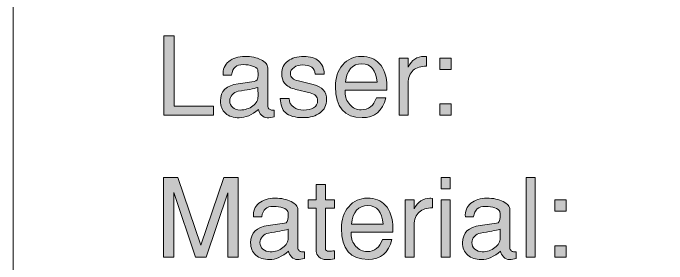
# Model space of a CAD drawing. Header units: inches. Extents: x 2 to 12.3, y -3 to -0.4.
# Drawn here: x 8.31 to 9.31, y -2.74 to -2.357 of the extents above; entities that cross this region are included whole.
import ezdxf

# ---------------------------------------------------------------- set-up
doc = ezdxf.new("R2010")
doc.units = ezdxf.units.IN
doc.header["$MEASUREMENT"] = 0
doc.layers.add('Layer 1', color=7, linetype='Continuous')

# ---------------------------------------------------------------- blocks, each defined once
blk = doc.blocks.new('block 3')
at = {"layer": 'Layer 1', "color": 7, "lineweight": 5, "true_color": 0xffffff}
blk.add_lwpolyline([(10.12031, -2.06132), (10.09715, -1.79446), (10.21175, -1.79446), (10.21175, -1.70011), (8.31017, -1.70011), (8.31017, -3.01299), (10.21175, -3.01299), (10.21175, -2.65177), (10.40857, -2.65177), (10.40857, -3.01299), (12.31017, -3.01299), (12.31017, -1.70011), (10.40828, -1.70011), (10.408, -1.79446), (10.52436, -1.79446), (10.50061, -2.06132)], dxfattribs=at)
blk = doc.blocks.new('block 42')
at = {"layer": 'Layer 1', "true_color": 0xed1f24}
h = blk.add_hatch(color=240, dxfattribs=at)
h.dxf.hatch_style = 2
h.paths.add_polyline_path([(8.65445, -2.7297), (8.63845, -2.7297), (8.63845, -2.63169), (8.60529, -2.7297), (8.58929, -2.7297), (8.55612, -2.63118), (8.55612, -2.7297), (8.54012, -2.7297), (8.54012, -2.60819), (8.56228, -2.60819), (8.5973, -2.71171), (8.63233, -2.60819), (8.65445, -2.60819)])
h = blk.add_hatch(color=240, dxfattribs=at)
h.dxf.hatch_style = 2
h.paths.add_polyline_path([(8.97879, -2.62553), (8.96479, -2.62553), (8.96479, -2.60819), (8.97879, -2.60819)])
h.paths.add_polyline_path([(8.97879, -2.7297), (8.96479, -2.7297), (8.96479, -2.6422), (8.97879, -2.6422)])
h = blk.add_hatch(color=240, dxfattribs=at)
h.dxf.hatch_style = 2
h.paths.add_polyline_path([(9.10878, -2.7297), (9.09479, -2.7297), (9.09479, -2.60819), (9.10878, -2.60819)])
h = blk.add_hatch(color=240, dxfattribs=at)
h.dxf.hatch_style = 2
edge = h.paths.add_edge_path()
edge.add_spline(control_points=[(8.80162, -2.73253), (8.79751, -2.7333), (8.79351, -2.7337), (8.78962, -2.7337), (8.78473, -2.7337), (8.78079, -2.73231), (8.77779, -2.72953), (8.77512, -2.72708), (8.77379, -2.72425), (8.77379, -2.72103), (8.77379, -2.72103), (8.77379, -2.65503), (8.77379, -2.65503), (8.77379, -2.65503), (8.76162, -2.65503), (8.76162, -2.65503), (8.76162, -2.65503), (8.76162, -2.6422), (8.76162, -2.6422), (8.76162, -2.6422), (8.77379, -2.6422), (8.77379, -2.6422), (8.77379, -2.6422), (8.77379, -2.61853), (8.77379, -2.61853), (8.77379, -2.61853), (8.78779, -2.61853), (8.78779, -2.61853), (8.78779, -2.61853), (8.78779, -2.6422), (8.78779, -2.6422), (8.78779, -2.6422), (8.80162, -2.6422), (8.80162, -2.6422), (8.80162, -2.6422), (8.80162, -2.65503), (8.80162, -2.65503), (8.80162, -2.65503), (8.78779, -2.65503), (8.78779, -2.65503), (8.78779, -2.65503), (8.78779, -2.7167), (8.78779, -2.7167), (8.78779, -2.71948), (8.78984, -2.72086), (8.79395, -2.72086), (8.79562, -2.72086), (8.79818, -2.72059), (8.80162, -2.72003), (8.80162, -2.72003), (8.80162, -2.73253), (8.80162, -2.73253)], knot_values=[0, 0, 0, 0, 1, 1, 1, 2, 2, 2, 3, 3, 3, 4, 4, 4, 5, 5, 5, 6, 6, 6, 7, 7, 7, 8, 8, 8, 9, 9, 9, 10, 10, 10, 11, 11, 11, 12, 12, 12, 13, 13, 13, 14, 14, 14, 15, 15, 15, 16, 16, 16, 17, 17, 17, 17], degree=3, periodic=1)
h = blk.add_hatch(color=240, dxfattribs=at)
h.dxf.hatch_style = 2
edge = h.paths.add_edge_path()
edge.add_spline(control_points=[(8.75562, -2.73207), (8.75218, -2.73304), (8.74857, -2.73353), (8.74479, -2.73353), (8.74179, -2.73353), (8.73893, -2.73216), (8.73621, -2.72944), (8.73348, -2.72673), (8.73195, -2.72386), (8.73162, -2.72086), (8.72151, -2.72931), (8.71173, -2.73353), (8.70229, -2.73353), (8.69351, -2.73353), (8.68651, -2.73124), (8.68129, -2.72668), (8.67607, -2.72212), (8.67346, -2.71583), (8.67346, -2.70781), (8.67346, -2.69267), (8.68249, -2.68387), (8.70055, -2.68142), (8.70055, -2.68142), (8.72514, -2.67808), (8.72514, -2.67808), (8.72902, -2.67752), (8.73096, -2.67436), (8.73096, -2.66857), (8.73096, -2.66366), (8.73079, -2.66083), (8.73046, -2.66005), (8.72946, -2.65771), (8.72688, -2.65582), (8.72273, -2.65436), (8.71857, -2.65292), (8.71384, -2.65219), (8.70853, -2.65219), (8.70299, -2.65219), (8.69881, -2.65344), (8.69598, -2.65594), (8.69316, -2.65845), (8.6913, -2.66258), (8.69042, -2.66836), (8.69042, -2.66836), (8.67779, -2.66836), (8.67779, -2.66836), (8.67701, -2.6597), (8.67979, -2.65275), (8.68612, -2.64753), (8.69246, -2.64231), (8.70068, -2.6397), (8.71079, -2.6397), (8.72057, -2.6397), (8.72884, -2.64142), (8.73562, -2.64486), (8.7424, -2.64831), (8.74579, -2.65247), (8.74579, -2.65736), (8.74579, -2.65736), (8.74579, -2.71653), (8.74579, -2.71653), (8.74579, -2.71775), (8.74637, -2.71887), (8.74754, -2.71986), (8.7487, -2.72086), (8.75001, -2.72148), (8.75146, -2.72169), (8.75256, -2.72181), (8.75395, -2.72181), (8.75562, -2.72169), (8.75562, -2.72169), (8.75562, -2.73207), (8.75562, -2.73207)], knot_values=[0, 0, 0, 0, 1, 1, 1, 2, 2, 2, 3, 3, 3, 4, 4, 4, 5, 5, 5, 6, 6, 6, 7, 7, 7, 8, 8, 8, 9, 9, 9, 10, 10, 10, 11, 11, 11, 12, 12, 12, 13, 13, 13, 14, 14, 14, 15, 15, 15, 16, 16, 16, 17, 17, 17, 18, 18, 18, 19, 19, 19, 20, 20, 20, 21, 21, 21, 22, 22, 22, 23, 23, 23, 24, 24, 24, 24], degree=3, periodic=1)
edge = h.paths.add_edge_path()
edge.add_spline(control_points=[(8.73096, -2.70076), (8.73096, -2.70076), (8.73079, -2.68719), (8.73079, -2.68719), (8.72409, -2.68909), (8.71404, -2.69105), (8.70064, -2.69306), (8.69712, -2.69373), (8.69411, -2.69546), (8.69158, -2.69825), (8.68905, -2.70104), (8.68779, -2.70417), (8.68779, -2.70763), (8.68779, -2.71165), (8.68927, -2.715), (8.69224, -2.71768), (8.6952, -2.72036), (8.69899, -2.72169), (8.70361, -2.72169), (8.71107, -2.72169), (8.71753, -2.71958), (8.72297, -2.71533), (8.72841, -2.71109), (8.73107, -2.70623), (8.73096, -2.70076)], knot_values=[0, 0, 0, 0, 1, 1, 1, 2, 2, 2, 3, 3, 3, 4, 4, 4, 5, 5, 5, 6, 6, 6, 7, 7, 7, 8, 8, 8, 8], degree=3, periodic=1)
h = blk.add_hatch(color=240, dxfattribs=at)
h.dxf.hatch_style = 2
edge = h.paths.add_edge_path()
edge.add_spline(control_points=[(8.89112, -2.68636), (8.89112, -2.68848), (8.89107, -2.69019), (8.89095, -2.69153), (8.89095, -2.69153), (8.82728, -2.69153), (8.82728, -2.69153), (8.82718, -2.69231), (8.82712, -2.69342), (8.82712, -2.69486), (8.82712, -2.70186), (8.82953, -2.70803), (8.83435, -2.71337), (8.83917, -2.7187), (8.8449, -2.72136), (8.85156, -2.72136), (8.86308, -2.72136), (8.87089, -2.71525), (8.87499, -2.70303), (8.87499, -2.70303), (8.88929, -2.70303), (8.88929, -2.70303), (8.88462, -2.72325), (8.87257, -2.73336), (8.85312, -2.73336), (8.82589, -2.73336), (8.81229, -2.71758), (8.81229, -2.68603), (8.81229, -2.67247), (8.81601, -2.66136), (8.82345, -2.6527), (8.8309, -2.64403), (8.84045, -2.6397), (8.85212, -2.6397), (8.86357, -2.6397), (8.87267, -2.64326), (8.87946, -2.65036), (8.88712, -2.65847), (8.89101, -2.67047), (8.89112, -2.68636)], knot_values=[0, 0, 0, 0, 1, 1, 1, 2, 2, 2, 3, 3, 3, 4, 4, 4, 5, 5, 5, 6, 6, 6, 7, 7, 7, 8, 8, 8, 9, 9, 9, 10, 10, 10, 11, 11, 11, 12, 12, 12, 13, 13, 13, 13], degree=3, periodic=1)
edge = h.paths.add_edge_path()
edge.add_spline(control_points=[(8.87629, -2.67919), (8.8745, -2.66042), (8.86664, -2.65103), (8.85271, -2.65103), (8.83821, -2.65103), (8.8299, -2.66042), (8.82779, -2.67919), (8.82779, -2.67919), (8.87629, -2.67919), (8.87629, -2.67919)], knot_values=[0, 0, 0, 0, 1, 1, 1, 2, 2, 2, 3, 3, 3, 3], degree=3, periodic=1)
h = blk.add_hatch(color=240, dxfattribs=at)
h.dxf.hatch_style = 2
edge = h.paths.add_edge_path()
edge.add_spline(control_points=[(8.95162, -2.65453), (8.94306, -2.65453), (8.93634, -2.65664), (8.93145, -2.66086), (8.92623, -2.66553), (8.92362, -2.67214), (8.92362, -2.6807), (8.92362, -2.6807), (8.92362, -2.7297), (8.92362, -2.7297), (8.92362, -2.7297), (8.90962, -2.7297), (8.90962, -2.7297), (8.90962, -2.7297), (8.90962, -2.6422), (8.90962, -2.6422), (8.90962, -2.6422), (8.92362, -2.6422), (8.92362, -2.6422), (8.92362, -2.6422), (8.92362, -2.6562), (8.92362, -2.6562), (8.92917, -2.6452), (8.93717, -2.6397), (8.94762, -2.6397), (8.94851, -2.6397), (8.94984, -2.6398), (8.95162, -2.64003), (8.95162, -2.64003), (8.95162, -2.65453), (8.95162, -2.65453)], knot_values=[0, 0, 0, 0, 1, 1, 1, 2, 2, 2, 3, 3, 3, 4, 4, 4, 5, 5, 5, 6, 6, 6, 7, 7, 7, 8, 8, 8, 9, 9, 9, 10, 10, 10, 10], degree=3, periodic=1)
h = blk.add_hatch(color=240, dxfattribs=at)
h.dxf.hatch_style = 2
edge = h.paths.add_edge_path()
edge.add_spline(control_points=[(9.07978, -2.73207), (9.07633, -2.73304), (9.07273, -2.73353), (9.06895, -2.73353), (9.06595, -2.73353), (9.06308, -2.73216), (9.06036, -2.72944), (9.05764, -2.72673), (9.05611, -2.72386), (9.05578, -2.72086), (9.04567, -2.72931), (9.03589, -2.73353), (9.02645, -2.73353), (9.01767, -2.73353), (9.01067, -2.73124), (9.00545, -2.72668), (9.00022, -2.72212), (8.99761, -2.71583), (8.99761, -2.70781), (8.99761, -2.69267), (9.00665, -2.68387), (9.02471, -2.68142), (9.02471, -2.68142), (9.0493, -2.67808), (9.0493, -2.67808), (9.05318, -2.67752), (9.05511, -2.67436), (9.05511, -2.66857), (9.05511, -2.66366), (9.05495, -2.66083), (9.05462, -2.66005), (9.05362, -2.65771), (9.05104, -2.65582), (9.04689, -2.65436), (9.04273, -2.65292), (9.038, -2.65219), (9.03269, -2.65219), (9.02715, -2.65219), (9.02296, -2.65344), (9.02014, -2.65594), (9.01731, -2.65845), (9.01546, -2.66258), (9.01457, -2.66836), (9.01457, -2.66836), (9.00195, -2.66836), (9.00195, -2.66836), (9.00117, -2.6597), (9.00395, -2.65275), (9.01028, -2.64753), (9.01662, -2.64231), (9.02483, -2.6397), (9.03495, -2.6397), (9.04473, -2.6397), (9.053, -2.64142), (9.05978, -2.64486), (9.06656, -2.64831), (9.06995, -2.65247), (9.06995, -2.65736), (9.06995, -2.65736), (9.06995, -2.71653), (9.06995, -2.71653), (9.06995, -2.71775), (9.07053, -2.71887), (9.0717, -2.71986), (9.07286, -2.72086), (9.07417, -2.72148), (9.07562, -2.72169), (9.07672, -2.72181), (9.07811, -2.72181), (9.07978, -2.72169), (9.07978, -2.72169), (9.07978, -2.73207), (9.07978, -2.73207)], knot_values=[0, 0, 0, 0, 1, 1, 1, 2, 2, 2, 3, 3, 3, 4, 4, 4, 5, 5, 5, 6, 6, 6, 7, 7, 7, 8, 8, 8, 9, 9, 9, 10, 10, 10, 11, 11, 11, 12, 12, 12, 13, 13, 13, 14, 14, 14, 15, 15, 15, 16, 16, 16, 17, 17, 17, 18, 18, 18, 19, 19, 19, 20, 20, 20, 21, 21, 21, 22, 22, 22, 23, 23, 23, 24, 24, 24, 24], degree=3, periodic=1)
edge = h.paths.add_edge_path()
edge.add_spline(control_points=[(9.05511, -2.70076), (9.05511, -2.70076), (9.05495, -2.68719), (9.05495, -2.68719), (9.04824, -2.68909), (9.03819, -2.69105), (9.0248, -2.69306), (9.02128, -2.69373), (9.01826, -2.69546), (9.01573, -2.69825), (9.01321, -2.70104), (9.01195, -2.70417), (9.01195, -2.70763), (9.01195, -2.71165), (9.01343, -2.715), (9.0164, -2.71768), (9.01936, -2.72036), (9.02315, -2.72169), (9.02776, -2.72169), (9.03523, -2.72169), (9.04169, -2.71958), (9.04713, -2.71533), (9.05256, -2.71109), (9.05522, -2.70623), (9.05511, -2.70076)], knot_values=[0, 0, 0, 0, 1, 1, 1, 2, 2, 2, 3, 3, 3, 4, 4, 4, 5, 5, 5, 6, 6, 6, 7, 7, 7, 8, 8, 8, 8], degree=3, periodic=1)
h = blk.add_hatch(color=240, dxfattribs=at)
h.dxf.hatch_style = 2
h.paths.add_polyline_path([(9.15594, -2.65953), (9.13861, -2.65953), (9.13861, -2.6422), (9.15594, -2.6422)])
h.paths.add_polyline_path([(9.15594, -2.7297), (9.13861, -2.7297), (9.13861, -2.71236), (9.15594, -2.71236)])
at = {"layer": 'Layer 1', "lineweight": 0}
for points in [[(8.65445, -2.7297), (8.63845, -2.7297), (8.63845, -2.63169), (8.60529, -2.7297), (8.58929, -2.7297), (8.55612, -2.63118), (8.55612, -2.7297), (8.54012, -2.7297), (8.54012, -2.60819), (8.56228, -2.60819), (8.5973, -2.71171), (8.63233, -2.60819), (8.65445, -2.60819), (8.65445, -2.7297)], [(8.97879, -2.62553), (8.96479, -2.62553), (8.96479, -2.60819), (8.97879, -2.60819), (8.97879, -2.62553)], [(9.10878, -2.7297), (9.09479, -2.7297), (9.09479, -2.60819), (9.10878, -2.60819), (9.10878, -2.7297)], [(8.97879, -2.7297), (8.96479, -2.7297), (8.96479, -2.6422), (8.97879, -2.6422), (8.97879, -2.7297)], [(9.15594, -2.65953), (9.13861, -2.65953), (9.13861, -2.6422), (9.15594, -2.6422), (9.15594, -2.65953)], [(9.15594, -2.7297), (9.13861, -2.7297), (9.13861, -2.71236), (9.15594, -2.71236), (9.15594, -2.7297)]]:
    blk.add_lwpolyline(points, dxfattribs=at)
for points, knots in [([(8.80162, -2.73253), (8.79751, -2.7333), (8.79351, -2.7337), (8.78962, -2.7337), (8.78473, -2.7337), (8.78079, -2.73231), (8.77779, -2.72953), (8.77512, -2.72708), (8.77379, -2.72425), (8.77379, -2.72103), (8.77379, -2.72103), (8.77379, -2.65503), (8.77379, -2.65503), (8.77379, -2.65503), (8.76162, -2.65503), (8.76162, -2.65503), (8.76162, -2.65503), (8.76162, -2.6422), (8.76162, -2.6422), (8.76162, -2.6422), (8.77379, -2.6422), (8.77379, -2.6422), (8.77379, -2.6422), (8.77379, -2.61853), (8.77379, -2.61853), (8.77379, -2.61853), (8.78779, -2.61853), (8.78779, -2.61853), (8.78779, -2.61853), (8.78779, -2.6422), (8.78779, -2.6422), (8.78779, -2.6422), (8.80162, -2.6422), (8.80162, -2.6422), (8.80162, -2.6422), (8.80162, -2.65503), (8.80162, -2.65503), (8.80162, -2.65503), (8.78779, -2.65503), (8.78779, -2.65503), (8.78779, -2.65503), (8.78779, -2.7167), (8.78779, -2.7167), (8.78779, -2.71948), (8.78984, -2.72086), (8.79395, -2.72086), (8.79562, -2.72086), (8.79818, -2.72059), (8.80162, -2.72003), (8.80162, -2.72003), (8.80162, -2.73253), (8.80162, -2.73253)], [0, 0, 0, 0, 1, 1, 1, 2, 2, 2, 3, 3, 3, 4, 4, 4, 5, 5, 5, 6, 6, 6, 7, 7, 7, 8, 8, 8, 9, 9, 9, 10, 10, 10, 11, 11, 11, 12, 12, 12, 13, 13, 13, 14, 14, 14, 15, 15, 15, 16, 16, 16, 17, 17, 17, 17]), ([(8.75562, -2.73207), (8.75218, -2.73304), (8.74857, -2.73353), (8.74479, -2.73353), (8.74179, -2.73353), (8.73893, -2.73216), (8.73621, -2.72944), (8.73348, -2.72673), (8.73195, -2.72386), (8.73162, -2.72086), (8.72151, -2.72931), (8.71173, -2.73353), (8.70229, -2.73353), (8.69351, -2.73353), (8.68651, -2.73124), (8.68129, -2.72668), (8.67607, -2.72212), (8.67346, -2.71583), (8.67346, -2.70781), (8.67346, -2.69267), (8.68249, -2.68387), (8.70055, -2.68142), (8.70055, -2.68142), (8.72514, -2.67808), (8.72514, -2.67808), (8.72902, -2.67752), (8.73096, -2.67436), (8.73096, -2.66857), (8.73096, -2.66366), (8.73079, -2.66083), (8.73046, -2.66005), (8.72946, -2.65771), (8.72688, -2.65582), (8.72273, -2.65436), (8.71857, -2.65292), (8.71384, -2.65219), (8.70853, -2.65219), (8.70299, -2.65219), (8.69881, -2.65344), (8.69598, -2.65594), (8.69316, -2.65845), (8.6913, -2.66258), (8.69042, -2.66836), (8.69042, -2.66836), (8.67779, -2.66836), (8.67779, -2.66836), (8.67701, -2.6597), (8.67979, -2.65275), (8.68612, -2.64753), (8.69246, -2.64231), (8.70068, -2.6397), (8.71079, -2.6397), (8.72057, -2.6397), (8.72884, -2.64142), (8.73562, -2.64486), (8.7424, -2.64831), (8.74579, -2.65247), (8.74579, -2.65736), (8.74579, -2.65736), (8.74579, -2.71653), (8.74579, -2.71653), (8.74579, -2.71775), (8.74637, -2.71887), (8.74754, -2.71986), (8.7487, -2.72086), (8.75001, -2.72148), (8.75146, -2.72169), (8.75256, -2.72181), (8.75395, -2.72181), (8.75562, -2.72169), (8.75562, -2.72169), (8.75562, -2.73207), (8.75562, -2.73207)], [0, 0, 0, 0, 1, 1, 1, 2, 2, 2, 3, 3, 3, 4, 4, 4, 5, 5, 5, 6, 6, 6, 7, 7, 7, 8, 8, 8, 9, 9, 9, 10, 10, 10, 11, 11, 11, 12, 12, 12, 13, 13, 13, 14, 14, 14, 15, 15, 15, 16, 16, 16, 17, 17, 17, 18, 18, 18, 19, 19, 19, 20, 20, 20, 21, 21, 21, 22, 22, 22, 23, 23, 23, 24, 24, 24, 24]), ([(8.89112, -2.68636), (8.89112, -2.68848), (8.89107, -2.69019), (8.89095, -2.69153), (8.89095, -2.69153), (8.82728, -2.69153), (8.82728, -2.69153), (8.82718, -2.69231), (8.82712, -2.69342), (8.82712, -2.69486), (8.82712, -2.70186), (8.82953, -2.70803), (8.83435, -2.71337), (8.83917, -2.7187), (8.8449, -2.72136), (8.85156, -2.72136), (8.86308, -2.72136), (8.87089, -2.71525), (8.87499, -2.70303), (8.87499, -2.70303), (8.88929, -2.70303), (8.88929, -2.70303), (8.88462, -2.72325), (8.87257, -2.73336), (8.85312, -2.73336), (8.82589, -2.73336), (8.81229, -2.71758), (8.81229, -2.68603), (8.81229, -2.67247), (8.81601, -2.66136), (8.82345, -2.6527), (8.8309, -2.64403), (8.84045, -2.6397), (8.85212, -2.6397), (8.86357, -2.6397), (8.87267, -2.64326), (8.87946, -2.65036), (8.88712, -2.65847), (8.89101, -2.67047), (8.89112, -2.68636)], [0, 0, 0, 0, 1, 1, 1, 2, 2, 2, 3, 3, 3, 4, 4, 4, 5, 5, 5, 6, 6, 6, 7, 7, 7, 8, 8, 8, 9, 9, 9, 10, 10, 10, 11, 11, 11, 12, 12, 12, 13, 13, 13, 13]), ([(8.95162, -2.65453), (8.94306, -2.65453), (8.93634, -2.65664), (8.93145, -2.66086), (8.92623, -2.66553), (8.92362, -2.67214), (8.92362, -2.6807), (8.92362, -2.6807), (8.92362, -2.7297), (8.92362, -2.7297), (8.92362, -2.7297), (8.90962, -2.7297), (8.90962, -2.7297), (8.90962, -2.7297), (8.90962, -2.6422), (8.90962, -2.6422), (8.90962, -2.6422), (8.92362, -2.6422), (8.92362, -2.6422), (8.92362, -2.6422), (8.92362, -2.6562), (8.92362, -2.6562), (8.92917, -2.6452), (8.93717, -2.6397), (8.94762, -2.6397), (8.94851, -2.6397), (8.94984, -2.6398), (8.95162, -2.64003), (8.95162, -2.64003), (8.95162, -2.65453), (8.95162, -2.65453)], [0, 0, 0, 0, 1, 1, 1, 2, 2, 2, 3, 3, 3, 4, 4, 4, 5, 5, 5, 6, 6, 6, 7, 7, 7, 8, 8, 8, 9, 9, 9, 10, 10, 10, 10]), ([(9.07978, -2.73207), (9.07633, -2.73304), (9.07273, -2.73353), (9.06895, -2.73353), (9.06595, -2.73353), (9.06308, -2.73216), (9.06036, -2.72944), (9.05764, -2.72673), (9.05611, -2.72386), (9.05578, -2.72086), (9.04567, -2.72931), (9.03589, -2.73353), (9.02645, -2.73353), (9.01767, -2.73353), (9.01067, -2.73124), (9.00545, -2.72668), (9.00022, -2.72212), (8.99761, -2.71583), (8.99761, -2.70781), (8.99761, -2.69267), (9.00665, -2.68387), (9.02471, -2.68142), (9.02471, -2.68142), (9.0493, -2.67808), (9.0493, -2.67808), (9.05318, -2.67752), (9.05511, -2.67436), (9.05511, -2.66857), (9.05511, -2.66366), (9.05495, -2.66083), (9.05462, -2.66005), (9.05362, -2.65771), (9.05104, -2.65582), (9.04689, -2.65436), (9.04273, -2.65292), (9.038, -2.65219), (9.03269, -2.65219), (9.02715, -2.65219), (9.02296, -2.65344), (9.02014, -2.65594), (9.01731, -2.65845), (9.01546, -2.66258), (9.01457, -2.66836), (9.01457, -2.66836), (9.00195, -2.66836), (9.00195, -2.66836), (9.00117, -2.6597), (9.00395, -2.65275), (9.01028, -2.64753), (9.01662, -2.64231), (9.02483, -2.6397), (9.03495, -2.6397), (9.04473, -2.6397), (9.053, -2.64142), (9.05978, -2.64486), (9.06656, -2.64831), (9.06995, -2.65247), (9.06995, -2.65736), (9.06995, -2.65736), (9.06995, -2.71653), (9.06995, -2.71653), (9.06995, -2.71775), (9.07053, -2.71887), (9.0717, -2.71986), (9.07286, -2.72086), (9.07417, -2.72148), (9.07562, -2.72169), (9.07672, -2.72181), (9.07811, -2.72181), (9.07978, -2.72169), (9.07978, -2.72169), (9.07978, -2.73207), (9.07978, -2.73207)], [0, 0, 0, 0, 1, 1, 1, 2, 2, 2, 3, 3, 3, 4, 4, 4, 5, 5, 5, 6, 6, 6, 7, 7, 7, 8, 8, 8, 9, 9, 9, 10, 10, 10, 11, 11, 11, 12, 12, 12, 13, 13, 13, 14, 14, 14, 15, 15, 15, 16, 16, 16, 17, 17, 17, 18, 18, 18, 19, 19, 19, 20, 20, 20, 21, 21, 21, 22, 22, 22, 23, 23, 23, 24, 24, 24, 24]), ([(8.87629, -2.67919), (8.8745, -2.66042), (8.86664, -2.65103), (8.85271, -2.65103), (8.83821, -2.65103), (8.8299, -2.66042), (8.82779, -2.67919), (8.82779, -2.67919), (8.87629, -2.67919), (8.87629, -2.67919)], [0, 0, 0, 0, 1, 1, 1, 2, 2, 2, 3, 3, 3, 3]), ([(8.73096, -2.70076), (8.73096, -2.70076), (8.73079, -2.68719), (8.73079, -2.68719), (8.72409, -2.68909), (8.71404, -2.69105), (8.70064, -2.69306), (8.69712, -2.69373), (8.69411, -2.69546), (8.69158, -2.69825), (8.68905, -2.70104), (8.68779, -2.70417), (8.68779, -2.70763), (8.68779, -2.71165), (8.68927, -2.715), (8.69224, -2.71768), (8.6952, -2.72036), (8.69899, -2.72169), (8.70361, -2.72169), (8.71107, -2.72169), (8.71753, -2.71958), (8.72297, -2.71533), (8.72841, -2.71109), (8.73107, -2.70623), (8.73096, -2.70076)], [0, 0, 0, 0, 1, 1, 1, 2, 2, 2, 3, 3, 3, 4, 4, 4, 5, 5, 5, 6, 6, 6, 7, 7, 7, 8, 8, 8, 8]), ([(9.05511, -2.70076), (9.05511, -2.70076), (9.05495, -2.68719), (9.05495, -2.68719), (9.04824, -2.68909), (9.03819, -2.69105), (9.0248, -2.69306), (9.02128, -2.69373), (9.01826, -2.69546), (9.01573, -2.69825), (9.01321, -2.70104), (9.01195, -2.70417), (9.01195, -2.70763), (9.01195, -2.71165), (9.01343, -2.715), (9.0164, -2.71768), (9.01936, -2.72036), (9.02315, -2.72169), (9.02776, -2.72169), (9.03523, -2.72169), (9.04169, -2.71958), (9.04713, -2.71533), (9.05256, -2.71109), (9.05522, -2.70623), (9.05511, -2.70076)], [0, 0, 0, 0, 1, 1, 1, 2, 2, 2, 3, 3, 3, 4, 4, 4, 5, 5, 5, 6, 6, 6, 7, 7, 7, 8, 8, 8, 8])]:
    blk.add_open_spline(points, degree=3, knots=knots, dxfattribs=at)
blk = doc.blocks.new('block 41')
at = {"layer": 'Layer 1'}
blk.add_blockref('block 42', (0, 0), dxfattribs=at)
blk = doc.blocks.new('block 48')
at = {"layer": 'Layer 1', "true_color": 0xed1f24}
h = blk.add_hatch(color=240, dxfattribs=at)
h.dxf.hatch_style = 2
h.paths.add_polyline_path([(8.61646, -2.51285), (8.54095, -2.51285), (8.54095, -2.39135), (8.55662, -2.39135), (8.55662, -2.49902), (8.61646, -2.49902)])
h = blk.add_hatch(color=240, dxfattribs=at)
h.dxf.hatch_style = 2
edge = h.paths.add_edge_path()
edge.add_spline(control_points=[(8.70945, -2.51522), (8.70601, -2.51619), (8.7024, -2.51668), (8.69862, -2.51668), (8.69562, -2.51668), (8.69276, -2.51532), (8.69004, -2.5126), (8.68731, -2.50988), (8.68578, -2.50702), (8.68545, -2.50401), (8.67534, -2.51246), (8.66556, -2.51668), (8.65612, -2.51668), (8.64734, -2.51668), (8.64034, -2.5144), (8.63512, -2.50984), (8.6299, -2.50528), (8.62729, -2.49898), (8.62729, -2.49097), (8.62729, -2.47582), (8.63632, -2.46703), (8.65438, -2.46458), (8.65438, -2.46458), (8.67897, -2.46124), (8.67897, -2.46124), (8.68285, -2.46068), (8.68479, -2.45751), (8.68479, -2.45172), (8.68479, -2.44682), (8.68462, -2.44398), (8.68429, -2.4432), (8.68329, -2.44086), (8.68071, -2.43897), (8.67656, -2.43752), (8.6724, -2.43608), (8.66767, -2.43535), (8.66236, -2.43535), (8.65682, -2.43535), (8.65264, -2.4366), (8.64981, -2.4391), (8.64699, -2.4416), (8.64513, -2.44574), (8.64425, -2.45152), (8.64425, -2.45152), (8.63162, -2.45152), (8.63162, -2.45152), (8.63084, -2.44285), (8.63362, -2.43591), (8.63995, -2.43068), (8.64629, -2.42546), (8.65451, -2.42285), (8.66462, -2.42285), (8.6744, -2.42285), (8.68267, -2.42457), (8.68945, -2.42802), (8.69623, -2.43146), (8.69962, -2.43563), (8.69962, -2.44052), (8.69962, -2.44052), (8.69962, -2.49968), (8.69962, -2.49968), (8.69962, -2.50091), (8.7002, -2.50202), (8.70137, -2.50302), (8.70253, -2.50401), (8.70384, -2.50463), (8.70529, -2.50485), (8.70639, -2.50496), (8.70778, -2.50496), (8.70945, -2.50485), (8.70945, -2.50485), (8.70945, -2.51522), (8.70945, -2.51522)], knot_values=[0, 0, 0, 0, 1, 1, 1, 2, 2, 2, 3, 3, 3, 4, 4, 4, 5, 5, 5, 6, 6, 6, 7, 7, 7, 8, 8, 8, 9, 9, 9, 10, 10, 10, 11, 11, 11, 12, 12, 12, 13, 13, 13, 14, 14, 14, 15, 15, 15, 16, 16, 16, 17, 17, 17, 18, 18, 18, 19, 19, 19, 20, 20, 20, 21, 21, 21, 22, 22, 22, 23, 23, 23, 24, 24, 24, 24], degree=3, periodic=1)
edge = h.paths.add_edge_path()
edge.add_spline(control_points=[(8.68479, -2.48391), (8.68479, -2.48391), (8.68462, -2.47035), (8.68462, -2.47035), (8.67792, -2.47225), (8.66787, -2.4742), (8.65447, -2.47622), (8.65095, -2.47689), (8.64794, -2.47862), (8.64541, -2.4814), (8.64288, -2.4842), (8.64162, -2.48733), (8.64162, -2.49078), (8.64162, -2.49481), (8.6431, -2.49816), (8.64607, -2.50083), (8.64903, -2.50351), (8.65283, -2.50485), (8.65744, -2.50485), (8.6649, -2.50485), (8.67136, -2.50273), (8.6768, -2.49849), (8.68224, -2.49424), (8.6849, -2.48939), (8.68479, -2.48391)], knot_values=[0, 0, 0, 0, 1, 1, 1, 2, 2, 2, 3, 3, 3, 4, 4, 4, 5, 5, 5, 6, 6, 6, 7, 7, 7, 8, 8, 8, 8], degree=3, periodic=1)
h = blk.add_hatch(color=240, dxfattribs=at)
h.dxf.hatch_style = 2
edge = h.paths.add_edge_path()
edge.add_spline(control_points=[(8.78962, -2.48885), (8.78962, -2.49741), (8.78631, -2.50416), (8.7797, -2.5091), (8.77309, -2.51404), (8.76468, -2.51652), (8.75445, -2.51652), (8.74145, -2.51652), (8.73217, -2.51391), (8.72662, -2.50869), (8.72184, -2.50424), (8.71922, -2.49702), (8.71878, -2.48702), (8.71878, -2.48702), (8.73229, -2.48702), (8.73229, -2.48702), (8.73229, -2.49291), (8.73467, -2.49746), (8.73945, -2.50068), (8.74356, -2.50347), (8.74851, -2.50485), (8.75429, -2.50485), (8.76062, -2.50485), (8.76581, -2.50366), (8.76987, -2.50126), (8.77393, -2.49887), (8.77595, -2.49533), (8.77595, -2.49065), (8.77595, -2.48441), (8.77218, -2.4804), (8.76463, -2.47862), (8.76463, -2.47862), (8.74279, -2.47348), (8.74279, -2.47348), (8.73456, -2.47149), (8.72873, -2.46827), (8.72529, -2.46383), (8.72251, -2.46016), (8.72112, -2.45517), (8.72112, -2.44884), (8.72112, -2.44095), (8.7242, -2.43465), (8.73037, -2.42993), (8.73654, -2.42521), (8.74473, -2.42285), (8.75495, -2.42285), (8.76451, -2.42285), (8.77201, -2.42516), (8.77745, -2.42977), (8.78289, -2.43438), (8.78573, -2.44107), (8.78595, -2.44985), (8.78595, -2.44985), (8.77212, -2.44985), (8.77212, -2.44985), (8.77178, -2.44052), (8.76529, -2.43585), (8.75262, -2.43585), (8.74795, -2.43585), (8.74373, -2.43713), (8.73995, -2.43968), (8.73617, -2.44224), (8.73429, -2.44546), (8.73429, -2.44935), (8.73429, -2.45468), (8.7384, -2.45835), (8.74662, -2.46035), (8.74662, -2.46035), (8.76929, -2.46585), (8.76929, -2.46585), (8.78284, -2.46918), (8.78962, -2.47685), (8.78962, -2.48885)], knot_values=[0, 0, 0, 0, 1, 1, 1, 2, 2, 2, 3, 3, 3, 4, 4, 4, 5, 5, 5, 6, 6, 6, 7, 7, 7, 8, 8, 8, 9, 9, 9, 10, 10, 10, 11, 11, 11, 12, 12, 12, 13, 13, 13, 14, 14, 14, 15, 15, 15, 16, 16, 16, 17, 17, 17, 18, 18, 18, 19, 19, 19, 20, 20, 20, 21, 21, 21, 22, 22, 22, 23, 23, 23, 24, 24, 24, 24], degree=3, periodic=1)
h = blk.add_hatch(color=240, dxfattribs=at)
h.dxf.hatch_style = 2
edge = h.paths.add_edge_path()
edge.add_spline(control_points=[(8.88195, -2.46952), (8.88195, -2.47163), (8.8819, -2.47335), (8.88178, -2.47468), (8.88178, -2.47468), (8.81812, -2.47468), (8.81812, -2.47468), (8.81801, -2.47546), (8.81795, -2.47658), (8.81795, -2.47802), (8.81795, -2.48502), (8.82036, -2.49118), (8.82518, -2.49652), (8.83, -2.50185), (8.83573, -2.50452), (8.84239, -2.50452), (8.85391, -2.50452), (8.86172, -2.49841), (8.86582, -2.48619), (8.86582, -2.48619), (8.88012, -2.48619), (8.88012, -2.48619), (8.87545, -2.50641), (8.8634, -2.51652), (8.84395, -2.51652), (8.81672, -2.51652), (8.80312, -2.50074), (8.80312, -2.46918), (8.80312, -2.45563), (8.80684, -2.44452), (8.81428, -2.43585), (8.82173, -2.42719), (8.83129, -2.42285), (8.84295, -2.42285), (8.8544, -2.42285), (8.86351, -2.42641), (8.87029, -2.43352), (8.87795, -2.44163), (8.88184, -2.45363), (8.88195, -2.46952)], knot_values=[0, 0, 0, 0, 1, 1, 1, 2, 2, 2, 3, 3, 3, 4, 4, 4, 5, 5, 5, 6, 6, 6, 7, 7, 7, 8, 8, 8, 9, 9, 9, 10, 10, 10, 11, 11, 11, 12, 12, 12, 13, 13, 13, 13], degree=3, periodic=1)
edge = h.paths.add_edge_path()
edge.add_spline(control_points=[(8.86712, -2.46235), (8.86533, -2.44358), (8.85747, -2.43418), (8.84354, -2.43418), (8.82904, -2.43418), (8.82073, -2.44358), (8.81862, -2.46235), (8.81862, -2.46235), (8.86712, -2.46235), (8.86712, -2.46235)], knot_values=[0, 0, 0, 0, 1, 1, 1, 2, 2, 2, 3, 3, 3, 3], degree=3, periodic=1)
h = blk.add_hatch(color=240, dxfattribs=at)
h.dxf.hatch_style = 2
edge = h.paths.add_edge_path()
edge.add_spline(control_points=[(8.94246, -2.43768), (8.9339, -2.43768), (8.92718, -2.4398), (8.92229, -2.44402), (8.91707, -2.44868), (8.91446, -2.4553), (8.91446, -2.46385), (8.91446, -2.46385), (8.91446, -2.51285), (8.91446, -2.51285), (8.91446, -2.51285), (8.90046, -2.51285), (8.90046, -2.51285), (8.90046, -2.51285), (8.90046, -2.42535), (8.90046, -2.42535), (8.90046, -2.42535), (8.91446, -2.42535), (8.91446, -2.42535), (8.91446, -2.42535), (8.91446, -2.43935), (8.91446, -2.43935), (8.92001, -2.42835), (8.92801, -2.42285), (8.93846, -2.42285), (8.93934, -2.42285), (8.94068, -2.42296), (8.94246, -2.42318), (8.94246, -2.42318), (8.94246, -2.43768), (8.94246, -2.43768)], knot_values=[0, 0, 0, 0, 1, 1, 1, 2, 2, 2, 3, 3, 3, 4, 4, 4, 5, 5, 5, 6, 6, 6, 7, 7, 7, 8, 8, 8, 9, 9, 9, 10, 10, 10, 10], degree=3, periodic=1)
h = blk.add_hatch(color=240, dxfattribs=at)
h.dxf.hatch_style = 2
h.paths.add_polyline_path([(8.98012, -2.44269), (8.96278, -2.44269), (8.96278, -2.42535), (8.98012, -2.42535)])
h.paths.add_polyline_path([(8.98012, -2.51285), (8.96278, -2.51285), (8.96278, -2.49552), (8.98012, -2.49552)])
at = {"layer": 'Layer 1', "lineweight": 0}
for points in [[(8.61646, -2.51285), (8.54095, -2.51285), (8.54095, -2.39135), (8.55662, -2.39135), (8.55662, -2.49902), (8.61646, -2.49902), (8.61646, -2.51285)], [(8.98012, -2.44269), (8.96278, -2.44269), (8.96278, -2.42535), (8.98012, -2.42535), (8.98012, -2.44269)], [(8.98012, -2.51285), (8.96278, -2.51285), (8.96278, -2.49552), (8.98012, -2.49552), (8.98012, -2.51285)]]:
    blk.add_lwpolyline(points, dxfattribs=at)
for points, knots in [([(8.70945, -2.51522), (8.70601, -2.51619), (8.7024, -2.51668), (8.69862, -2.51668), (8.69562, -2.51668), (8.69276, -2.51532), (8.69004, -2.5126), (8.68731, -2.50988), (8.68578, -2.50702), (8.68545, -2.50401), (8.67534, -2.51246), (8.66556, -2.51668), (8.65612, -2.51668), (8.64734, -2.51668), (8.64034, -2.5144), (8.63512, -2.50984), (8.6299, -2.50528), (8.62729, -2.49898), (8.62729, -2.49097), (8.62729, -2.47582), (8.63632, -2.46703), (8.65438, -2.46458), (8.65438, -2.46458), (8.67897, -2.46124), (8.67897, -2.46124), (8.68285, -2.46068), (8.68479, -2.45751), (8.68479, -2.45172), (8.68479, -2.44682), (8.68462, -2.44398), (8.68429, -2.4432), (8.68329, -2.44086), (8.68071, -2.43897), (8.67656, -2.43752), (8.6724, -2.43608), (8.66767, -2.43535), (8.66236, -2.43535), (8.65682, -2.43535), (8.65264, -2.4366), (8.64981, -2.4391), (8.64699, -2.4416), (8.64513, -2.44574), (8.64425, -2.45152), (8.64425, -2.45152), (8.63162, -2.45152), (8.63162, -2.45152), (8.63084, -2.44285), (8.63362, -2.43591), (8.63995, -2.43068), (8.64629, -2.42546), (8.65451, -2.42285), (8.66462, -2.42285), (8.6744, -2.42285), (8.68267, -2.42457), (8.68945, -2.42802), (8.69623, -2.43146), (8.69962, -2.43563), (8.69962, -2.44052), (8.69962, -2.44052), (8.69962, -2.49968), (8.69962, -2.49968), (8.69962, -2.50091), (8.7002, -2.50202), (8.70137, -2.50302), (8.70253, -2.50401), (8.70384, -2.50463), (8.70529, -2.50485), (8.70639, -2.50496), (8.70778, -2.50496), (8.70945, -2.50485), (8.70945, -2.50485), (8.70945, -2.51522), (8.70945, -2.51522)], [0, 0, 0, 0, 1, 1, 1, 2, 2, 2, 3, 3, 3, 4, 4, 4, 5, 5, 5, 6, 6, 6, 7, 7, 7, 8, 8, 8, 9, 9, 9, 10, 10, 10, 11, 11, 11, 12, 12, 12, 13, 13, 13, 14, 14, 14, 15, 15, 15, 16, 16, 16, 17, 17, 17, 18, 18, 18, 19, 19, 19, 20, 20, 20, 21, 21, 21, 22, 22, 22, 23, 23, 23, 24, 24, 24, 24]), ([(8.78962, -2.48885), (8.78962, -2.49741), (8.78631, -2.50416), (8.7797, -2.5091), (8.77309, -2.51404), (8.76468, -2.51652), (8.75445, -2.51652), (8.74145, -2.51652), (8.73217, -2.51391), (8.72662, -2.50869), (8.72184, -2.50424), (8.71922, -2.49702), (8.71878, -2.48702), (8.71878, -2.48702), (8.73229, -2.48702), (8.73229, -2.48702), (8.73229, -2.49291), (8.73467, -2.49746), (8.73945, -2.50068), (8.74356, -2.50347), (8.74851, -2.50485), (8.75429, -2.50485), (8.76062, -2.50485), (8.76581, -2.50366), (8.76987, -2.50126), (8.77393, -2.49887), (8.77595, -2.49533), (8.77595, -2.49065), (8.77595, -2.48441), (8.77218, -2.4804), (8.76463, -2.47862), (8.76463, -2.47862), (8.74279, -2.47348), (8.74279, -2.47348), (8.73456, -2.47149), (8.72873, -2.46827), (8.72529, -2.46383), (8.72251, -2.46016), (8.72112, -2.45517), (8.72112, -2.44884), (8.72112, -2.44095), (8.7242, -2.43465), (8.73037, -2.42993), (8.73654, -2.42521), (8.74473, -2.42285), (8.75495, -2.42285), (8.76451, -2.42285), (8.77201, -2.42516), (8.77745, -2.42977), (8.78289, -2.43438), (8.78573, -2.44107), (8.78595, -2.44985), (8.78595, -2.44985), (8.77212, -2.44985), (8.77212, -2.44985), (8.77178, -2.44052), (8.76529, -2.43585), (8.75262, -2.43585), (8.74795, -2.43585), (8.74373, -2.43713), (8.73995, -2.43968), (8.73617, -2.44224), (8.73429, -2.44546), (8.73429, -2.44935), (8.73429, -2.45468), (8.7384, -2.45835), (8.74662, -2.46035), (8.74662, -2.46035), (8.76929, -2.46585), (8.76929, -2.46585), (8.78284, -2.46918), (8.78962, -2.47685), (8.78962, -2.48885)], [0, 0, 0, 0, 1, 1, 1, 2, 2, 2, 3, 3, 3, 4, 4, 4, 5, 5, 5, 6, 6, 6, 7, 7, 7, 8, 8, 8, 9, 9, 9, 10, 10, 10, 11, 11, 11, 12, 12, 12, 13, 13, 13, 14, 14, 14, 15, 15, 15, 16, 16, 16, 17, 17, 17, 18, 18, 18, 19, 19, 19, 20, 20, 20, 21, 21, 21, 22, 22, 22, 23, 23, 23, 24, 24, 24, 24]), ([(8.88195, -2.46952), (8.88195, -2.47163), (8.8819, -2.47335), (8.88178, -2.47468), (8.88178, -2.47468), (8.81812, -2.47468), (8.81812, -2.47468), (8.81801, -2.47546), (8.81795, -2.47658), (8.81795, -2.47802), (8.81795, -2.48502), (8.82036, -2.49118), (8.82518, -2.49652), (8.83, -2.50185), (8.83573, -2.50452), (8.84239, -2.50452), (8.85391, -2.50452), (8.86172, -2.49841), (8.86582, -2.48619), (8.86582, -2.48619), (8.88012, -2.48619), (8.88012, -2.48619), (8.87545, -2.50641), (8.8634, -2.51652), (8.84395, -2.51652), (8.81672, -2.51652), (8.80312, -2.50074), (8.80312, -2.46918), (8.80312, -2.45563), (8.80684, -2.44452), (8.81428, -2.43585), (8.82173, -2.42719), (8.83129, -2.42285), (8.84295, -2.42285), (8.8544, -2.42285), (8.86351, -2.42641), (8.87029, -2.43352), (8.87795, -2.44163), (8.88184, -2.45363), (8.88195, -2.46952)], [0, 0, 0, 0, 1, 1, 1, 2, 2, 2, 3, 3, 3, 4, 4, 4, 5, 5, 5, 6, 6, 6, 7, 7, 7, 8, 8, 8, 9, 9, 9, 10, 10, 10, 11, 11, 11, 12, 12, 12, 13, 13, 13, 13]), ([(8.94246, -2.43768), (8.9339, -2.43768), (8.92718, -2.4398), (8.92229, -2.44402), (8.91707, -2.44868), (8.91446, -2.4553), (8.91446, -2.46385), (8.91446, -2.46385), (8.91446, -2.51285), (8.91446, -2.51285), (8.91446, -2.51285), (8.90046, -2.51285), (8.90046, -2.51285), (8.90046, -2.51285), (8.90046, -2.42535), (8.90046, -2.42535), (8.90046, -2.42535), (8.91446, -2.42535), (8.91446, -2.42535), (8.91446, -2.42535), (8.91446, -2.43935), (8.91446, -2.43935), (8.92001, -2.42835), (8.92801, -2.42285), (8.93846, -2.42285), (8.93934, -2.42285), (8.94068, -2.42296), (8.94246, -2.42318), (8.94246, -2.42318), (8.94246, -2.43768), (8.94246, -2.43768)], [0, 0, 0, 0, 1, 1, 1, 2, 2, 2, 3, 3, 3, 4, 4, 4, 5, 5, 5, 6, 6, 6, 7, 7, 7, 8, 8, 8, 9, 9, 9, 10, 10, 10, 10]), ([(8.86712, -2.46235), (8.86533, -2.44358), (8.85747, -2.43418), (8.84354, -2.43418), (8.82904, -2.43418), (8.82073, -2.44358), (8.81862, -2.46235), (8.81862, -2.46235), (8.86712, -2.46235), (8.86712, -2.46235)], [0, 0, 0, 0, 1, 1, 1, 2, 2, 2, 3, 3, 3, 3]), ([(8.68479, -2.48391), (8.68479, -2.48391), (8.68462, -2.47035), (8.68462, -2.47035), (8.67792, -2.47225), (8.66787, -2.4742), (8.65447, -2.47622), (8.65095, -2.47689), (8.64794, -2.47862), (8.64541, -2.4814), (8.64288, -2.4842), (8.64162, -2.48733), (8.64162, -2.49078), (8.64162, -2.49481), (8.6431, -2.49816), (8.64607, -2.50083), (8.64903, -2.50351), (8.65283, -2.50485), (8.65744, -2.50485), (8.6649, -2.50485), (8.67136, -2.50273), (8.6768, -2.49849), (8.68224, -2.49424), (8.6849, -2.48939), (8.68479, -2.48391)], [0, 0, 0, 0, 1, 1, 1, 2, 2, 2, 3, 3, 3, 4, 4, 4, 5, 5, 5, 6, 6, 6, 7, 7, 7, 8, 8, 8, 8])]:
    blk.add_open_spline(points, degree=3, knots=knots, dxfattribs=at)
blk = doc.blocks.new('block 47')
at = {"layer": 'Layer 1'}
blk.add_blockref('block 48', (0, 0), dxfattribs=at)

msp = doc.modelspace()

# ---------------------------------------------------------------- block references
at = {"layer": 'Layer 1'}
for name in ['block 3', 'block 47', 'block 41']:
    msp.add_blockref(name, (0, 0), dxfattribs=at)

doc.saveas('drawing.dxf')
